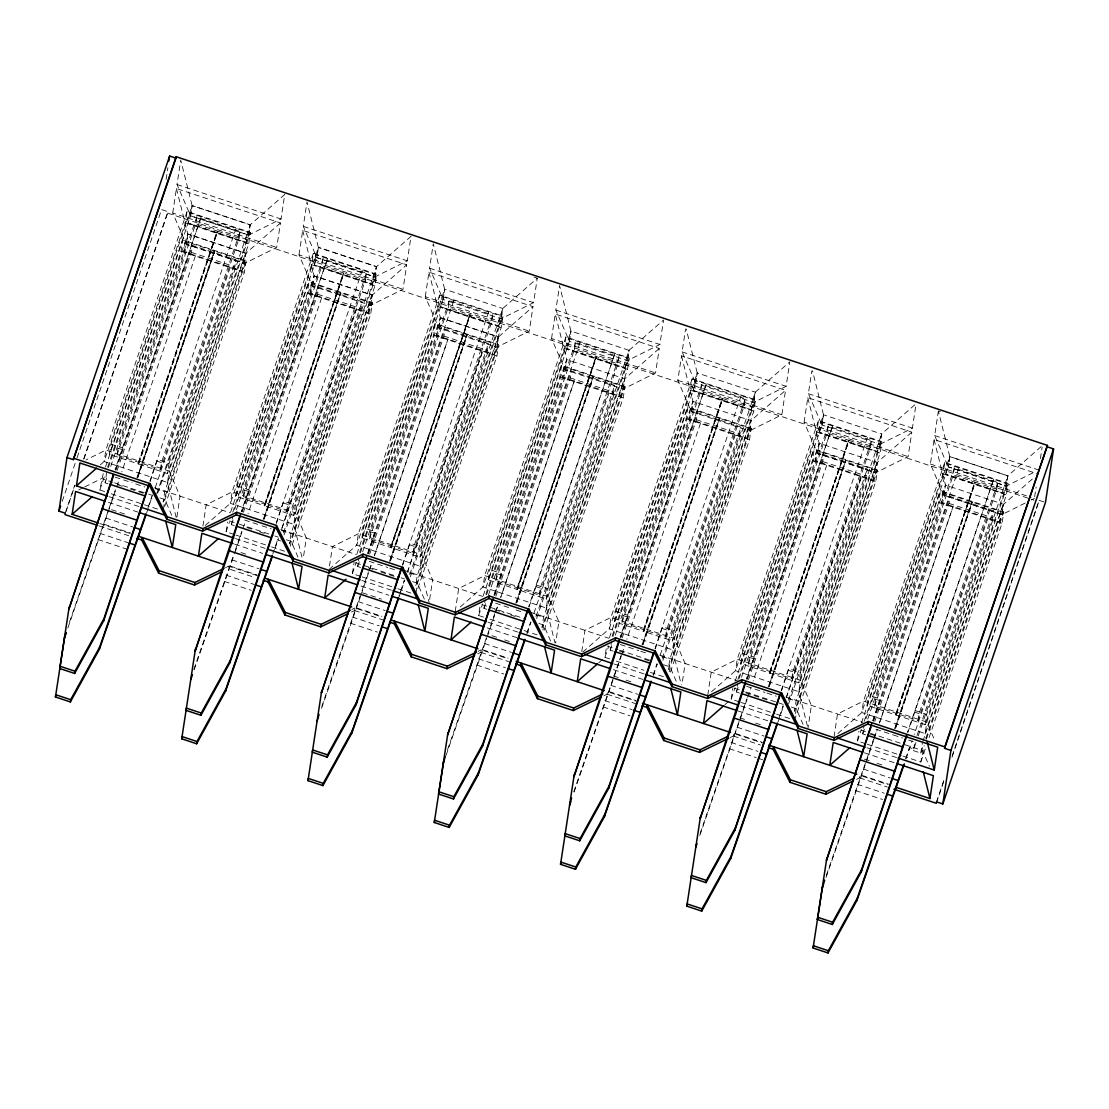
<?xml version="1.0" encoding="UTF-8"?>
<svg xmlns="http://www.w3.org/2000/svg" width="1109" height="1109" viewBox="0 0 1109 1109"><rect width="100%" height="100%" fill="white"/><g stroke="black" fill="none" stroke-linecap="round" stroke-linejoin="round"><path stroke-width="0.75" stroke-dasharray="5 3.75" d="M104.703 491.592L99.824 489.984L103.22 473.654M108.017 483.787L105.105 482.831L106.644 472.586M239.114 238.31L217.641 231.199L138.93 462.411L160.403 469.523L239.114 238.31L240.168 231.351L196.723 216.962L195.669 223.907L217.142 231.032L216.893 232.682L138.181 463.895L109.403 454.357L110.942 444.113L192.12 205.595L180.725 160.029L177.024 184.524L190.568 215.811L248.638 235.08L281.034 218.986L284.736 194.491L250.218 224.808L247.695 232.141M138.181 463.895L138.431 462.245L116.958 455.134L117.998 448.188L196.723 216.962M115.378 470.022L201.381 216.158L115.086 469.634M166.1 179.478L167.861 167.764M83.979 458.904L167.653 213.108L167.875 211.68L161.554 209.587L76.202 460.304M172.727 212.997L176.428 188.502L280.438 222.964L276.737 247.446L244.382 263.526L186.27 244.271L172.727 212.997L276.737 247.446M248.666 235.053L190.568 215.811L192.12 205.595L250.218 224.808L248.638 235.08L167.459 473.598L138.68 464.061L138.93 462.411M107.615 467.097L181.072 251.355L182.791 239.918L246.129 260.892L244.396 272.329L163.716 509.336M100.351 464.837L104.121 461.51L185.355 222.881L187.088 211.445L250.426 232.433L248.693 243.855L167.459 482.498L176.594 519.04L180.046 496.167L169.178 471.062L250.426 232.433M189.653 212.886L188.086 223.159L246.156 242.4L247.723 232.128L189.625 212.914M150.172 481.556L157.381 459.5L169.012 463.354L167.459 473.598M117.124 470.479L191.372 252.381L192.425 245.436L213.898 252.547L137.419 477.217M156.743 493.824L235.87 259.825L214.397 252.713L214.647 251.064L137.599 477.369M160.403 469.523L161.457 462.578L240.168 231.351M195.364 256.054L121.754 471.921M176.428 188.502L187.823 234.027L245.921 253.282L164.714 491.828L163.175 502.072L244.354 263.54L245.921 253.282L280.438 222.964M163.411 509.336L164.894 499.535L246.129 260.892M213.898 252.547L214.148 250.897L135.991 480.488M138.68 464.061L217.641 231.199M230.159 267.588L154.997 488.362M236.092 228.274L149.881 481.167M157.783 493.075L234.817 266.784L235.87 259.825M202.947 526.054L206.149 504.817L232.128 491.911L295.451 512.899L306.32 538.004L303.117 559.241M234.221 534.51L226.097 531.821L227.581 522.02M234.29 525.638L231.379 524.668L232.668 516.129M365.388 280.147L366.441 273.188L322.996 258.799L321.943 265.744L343.416 272.869L343.166 274.519L264.455 505.732L235.676 496.194L237.215 485.95L318.394 247.432L306.999 201.866L303.298 226.361L316.841 257.648L374.911 276.917L407.308 260.823L411.009 236.328L376.492 266.645L295.285 505.191L293.733 515.435L264.954 505.898L265.203 504.248L343.915 273.036L365.388 280.147L286.677 511.36L265.203 504.248M257.233 575.64L228.634 566.172L228.26 568.695L255.264 577.637M264.455 505.732L264.704 504.082L243.231 496.971L244.271 490.026L322.996 258.799M241.651 511.859L327.654 257.995L241.36 511.471M299 254.834L302.702 230.339L406.712 264.801L403.011 289.283L370.656 305.363L312.544 286.108L299 254.834L403.011 289.283M232.779 512.206L307.345 293.192L309.064 281.755L372.402 302.729L370.683 314.166L291.113 547.901M205.22 525.472L230.395 503.347L311.629 264.718L313.362 253.282L376.7 274.27L374.967 285.692L293.733 524.335L302.882 560.877M311.615 283.225L310.063 293.469L368.16 312.683L369.699 302.438L311.615 283.225L310.09 293.441M315.899 254.751L314.36 264.996L372.43 284.237L373.996 273.965L315.899 254.751L314.388 264.982L343.166 274.519M236.397 509.904L312.558 286.15L314.097 275.905L302.702 230.339M276.46 523.393L283.654 501.337L295.285 505.191M243.398 512.316L317.645 294.218L318.699 287.273L340.172 294.384L263.692 519.054M286.677 511.36L287.73 504.415L366.441 273.188M321.638 297.891L248.028 513.758M234.595 509.502L314.097 275.905L372.194 295.119L290.988 533.665L289.449 543.909L370.628 305.377L372.194 295.119L406.712 264.801M290.419 546.28L291.168 541.372L372.402 302.729M340.172 294.384L340.421 292.734L262.265 522.325M264.192 519.206L340.92 292.901L263.873 519.206M264.954 505.898L343.915 273.036M362.366 270.111L276.155 523.004M284.056 534.912L361.104 308.621L362.144 301.662L340.671 294.55M368.133 312.696L369.671 302.452M373.969 273.978L372.43 284.237L343.665 274.672M360.494 576.347L352.371 573.658L354.104 562.221M360.564 567.475L357.652 566.505L358.942 557.966M361.95 538.031L363.489 527.787L444.667 289.269L433.272 243.703L429.571 268.198L443.115 299.485L361.95 538.031L390.728 547.569L469.44 316.356L469.689 314.706L448.216 307.581L449.27 300.636L492.715 315.039L491.661 321.984L412.95 553.197L391.477 546.085L470.188 314.873L491.661 321.984M351.456 612.016L354.533 610.532L354.908 608.009L381.912 616.964M390.728 547.569L390.978 545.919L369.505 538.808L370.545 531.863L449.27 300.636M367.925 553.696L375.119 531.641L363.489 527.787M425.274 296.671L428.975 272.176L532.985 306.638L529.284 331.12L496.929 347.2L438.817 327.945L425.274 296.671L529.284 331.12M534.025 277.084L537.283 278.165L502.765 308.482L501.185 318.754L420.006 557.273L391.227 547.735L391.477 546.085M359.607 552.407L433.619 335.029L435.338 323.592L498.676 344.566L496.957 356.003L417.386 589.738M429.64 599.442L432.593 579.841L421.725 554.736L358.401 533.748L332.423 546.654L328.971 569.527L356.668 545.184L437.903 306.555L439.635 295.119L502.973 316.107L501.24 327.529L420.006 566.172L429.155 602.714M442.186 296.588L500.27 315.802L498.703 326.074L440.633 306.833L442.2 296.56M362.671 551.741L438.831 327.987L440.37 317.742L428.975 272.176M443.129 299.513L444.667 289.269L443.115 299.485L501.185 318.754L533.581 302.66L537.283 278.165M404.078 581.892L404.328 580.243L398.99 595.935M402.733 565.23L409.928 543.174L421.559 547.028L420.006 557.273M369.671 554.153L443.919 336.055L444.972 329.11L466.445 336.221L389.966 560.891M412.95 553.197L414.004 546.252L492.715 315.039M453.844 300.428L367.633 553.308M440.37 317.701L498.468 336.956L417.261 575.502L415.723 585.746L496.901 347.214L498.468 336.956L532.985 306.638M415.958 593.01L417.441 583.209L498.676 344.566M466.445 336.221L466.695 334.571L388.538 564.162M390.465 561.043L467.194 334.738L390.146 561.043M391.227 547.735L470.188 314.873M488.639 311.948L402.428 564.841M410.33 576.749L487.378 350.458L488.417 343.499L466.944 336.387M455.244 611.364L458.696 588.491L484.675 575.585L547.998 596.573L558.867 621.678L555.664 642.915M483.524 617.117L478.644 615.495L480.377 604.058M486.837 609.312L483.926 608.342L485.215 599.803M488.223 579.868L489.762 569.624L570.941 331.106L559.546 285.54L555.845 310.035L569.388 341.322L488.223 579.868L517.002 589.406L595.713 358.193L595.963 356.543L574.49 349.418L575.543 342.473L618.988 356.876L617.935 363.821L539.224 595.034L517.751 587.922L596.462 356.71L617.935 363.821M477.729 653.853L480.807 652.369L481.181 649.846L508.185 658.801M517.002 589.406L517.251 587.756L495.778 580.645L496.818 573.7L575.543 342.473M494.739 593.967L501.393 573.478L489.762 569.624M551.547 338.508L555.249 314.013L659.259 348.476L655.558 372.957L623.203 389.037L565.091 369.782L551.547 338.508L655.558 372.957M569.388 341.322L570.941 331.064L569.402 341.35L627.472 360.591L659.855 344.497L663.556 320.002L629.039 350.319L627.472 360.591L546.28 599.11L517.501 589.572L517.751 587.922M485.881 594.244L559.893 376.866L561.611 365.429L624.949 386.417L623.23 397.84L543.66 631.576M460.277 606.928L482.942 587.021L564.19 348.392L565.909 336.956L629.247 357.944L627.514 369.366L546.28 608.009L555.013 642.887M566.907 348.67L568.473 338.411L626.543 357.639L624.977 367.911L566.907 348.67L595.713 358.193M488.39 595.228L565.105 369.824L566.644 359.579L555.249 314.013M530.352 623.729L530.601 622.08L526.872 633.073M529.007 607.067L614.996 353.189L528.702 606.678M495.945 595.99L570.192 377.892L571.246 370.947L592.719 378.058L516.239 602.728M539.224 595.034L540.277 588.089L618.988 356.876M580.118 342.265L493.907 595.145M486.588 594.812L566.644 359.579L624.741 378.793L543.535 617.339L541.996 627.583L623.175 389.051L624.741 378.793L659.259 348.476M546.28 599.11L547.832 588.865L629.039 350.319L570.941 331.106M542.966 629.954L543.715 625.046L624.949 386.417M592.719 378.058L592.968 376.408L514.812 605.999M516.739 602.88L593.467 376.575L516.434 602.88M517.501 589.572L596.462 356.71M608.98 393.099L533.706 613.887M536.604 618.586L613.651 392.295L614.691 385.336L593.218 378.224M581.768 651.565L584.97 630.328L610.948 617.422L674.286 638.41L685.14 663.515L681.938 684.752M609.798 658.954L604.918 657.332L606.651 645.895L618.018 649.666M613.111 651.149L610.2 650.179L611.489 641.64M744.208 405.658L722.735 398.547L644.024 629.76L665.497 636.871L744.208 405.658L745.262 398.713L701.817 384.31L700.763 391.255L722.236 398.381L721.987 400.03L643.275 631.243L614.497 621.705L616.036 611.461L697.214 372.943L686.221 328.999M604.003 695.69L607.08 694.206L607.455 691.683L636.053 701.165M643.275 631.243L643.525 629.593L622.052 622.482L623.092 615.537L701.817 384.31M620.472 637.37L706.475 383.506L620.181 636.996M681.522 355.85L692.931 401.416L751.015 420.63L749.448 430.888L691.364 411.619L677.821 380.345L681.522 355.85L785.532 390.313L781.831 414.794L749.476 430.874L668.27 669.42L669.808 659.176L750.987 420.644L785.532 390.313M614.497 621.705L695.676 383.187L682.118 351.872L685.57 329.013M695.662 383.159L697.214 372.915L695.676 383.187L753.746 402.428L786.129 386.334L789.83 361.839L755.312 392.156L753.746 402.428L672.553 640.947L643.774 631.409L644.024 629.76M612.154 636.081L686.166 418.703L687.885 407.266L751.223 428.254L749.504 439.677L669.379 675.048M582.779 652.092L609.215 628.858L690.463 390.229L692.182 378.793L755.52 399.781L753.787 411.203L672.553 649.846L681.286 684.724M690.463 408.708L688.883 418.98L746.981 438.194L748.52 427.949L690.436 408.736M612.861 636.649L692.931 401.416L691.378 411.661L614.663 637.065M656.639 665.566L656.875 663.917L653.146 674.91M655.28 648.904L662.475 626.848L674.106 630.702L672.553 640.947M622.218 637.827L696.466 419.729L697.519 412.784L718.992 419.895L642.513 644.565M665.497 636.871L666.551 629.926L745.262 398.713M700.458 423.402L626.862 639.269M669.24 671.791L669.988 666.883L751.223 428.254M718.992 419.895L719.242 418.245L641.085 647.836M643.012 644.717L719.741 418.412L642.707 644.717M643.774 631.409L722.735 398.547M735.253 434.936L659.98 655.724M741.186 395.622L654.975 648.515M662.877 660.423L739.925 434.132L740.964 427.173L719.491 420.061M707.792 695.038L711.243 672.165L737.222 659.259L800.559 680.247L811.428 705.352L807.976 728.225M739.315 701.858L731.191 699.169L732.924 687.732M739.384 692.986L736.473 692.016L737.762 683.477M870.482 447.495L849.009 440.384L770.298 671.597L791.771 678.708L870.482 447.495L871.535 440.55L828.09 426.147L827.037 433.092L848.51 440.218L848.26 441.867L769.549 673.08L740.77 663.542L742.309 653.298L823.488 414.78L812.495 370.836M730.276 737.527L733.354 736.043L733.728 733.52L762.327 743.002M769.549 673.08L769.798 671.43L748.325 664.319L749.379 657.374L828.09 426.147M746.745 679.207L832.748 425.343L746.454 678.833M804.108 422.182L807.796 397.687L911.806 432.15L908.119 456.631L875.75 472.711L817.638 453.47L804.108 422.182L908.119 456.631M740.77 663.542L821.949 425.024L808.392 393.709L811.843 370.85M914.828 404.799L881.586 433.993L880.019 444.265L798.84 682.784L770.048 673.246L770.298 671.597M737.873 679.554L812.44 460.54L814.158 449.103L877.496 470.091L875.777 481.514L794.529 720.157M711.576 691.711L735.489 670.695L816.737 432.066L818.456 420.63L881.794 441.618L880.061 453.04L798.827 691.683L807.56 726.561M819.454 432.344L821.02 422.085L879.09 441.313L877.524 451.585L819.454 432.344L848.26 441.867M807.796 397.687L819.191 443.212L817.652 453.498L741.491 677.252M821.949 425.024L823.488 414.78L881.586 433.993L880.019 444.265L821.935 424.997L823.488 414.78M782.912 707.403L783.148 705.754L779.419 716.747M781.554 690.741L788.749 668.685L800.379 672.539L798.84 682.784M748.492 679.665L822.739 461.566L823.793 454.621L845.266 461.732L768.787 686.402M791.771 678.708L792.824 671.763L871.535 440.55M826.732 465.239L753.136 681.106M739.135 678.486L819.204 443.253L877.288 462.467L796.082 701.013L794.543 711.257L875.722 472.725L877.288 462.467L911.806 432.15M795.513 713.628L796.262 708.72L877.496 470.091M845.266 461.732L845.515 460.083L767.359 689.673M769.286 686.568L846.015 460.249L768.981 686.554M770.048 673.246L849.009 440.384M867.46 437.459L781.249 690.352M788.596 703.91L866.198 475.969L867.238 469.01L845.765 461.898M834.065 736.875L837.517 714.002L863.495 701.096L926.833 722.084L934.984 740.923M873.227 480.058L874.793 469.786L816.709 450.573L815.157 460.817L873.254 480.031M865.588 743.695L857.479 741.006L858.948 731.205M865.658 734.823L862.747 733.853L864.036 725.314M996.769 489.332L975.282 482.221L896.571 713.434L918.044 720.545L996.769 489.332L997.809 482.387L954.364 467.984L953.31 474.929L974.783 482.055L974.534 483.704L895.822 714.917L867.044 705.379L868.583 695.135L949.761 456.617L938.366 411.051L941.61 412.132M856.55 779.364L859.627 777.88L860.002 775.357L887.657 784.52M880.047 444.238L912.402 428.171L916.103 403.676M895.822 714.917L896.072 713.267L874.599 706.156L875.653 699.211L954.364 467.984M873.019 721.044L880.227 698.989L868.583 695.135M1025.132 503.07L1001.995 514.576L943.911 495.307L930.382 464.019L934.069 439.524L1038.079 473.987M867.044 705.379L948.223 466.861L934.665 435.546L938.366 411.051M1041.101 446.636L1007.859 475.83L1006.293 486.102L925.114 724.621L896.322 715.083L896.571 713.434M864.147 721.391L938.713 502.377L940.432 490.94L1003.77 511.928L1002.051 523.351L928.593 739.107M837.849 733.548L861.762 712.533L943.01 473.903L944.729 462.467L1008.067 483.455L1006.348 494.877L925.1 733.52L926.348 738.497M945.727 474.181L947.308 463.922L1005.364 483.15L1003.797 493.422L945.727 474.181L974.534 483.704M934.069 439.524L945.464 485.049L943.925 495.335L867.765 719.089M915.992 742.462L913.761 749.019L909.435 747.591L909.186 749.24L920.817 753.094L923.048 746.537M907.827 732.578L993.83 478.7L907.536 732.19M874.765 721.515L949.013 503.403L950.066 496.458L971.539 503.569L895.06 728.239M913.761 749.019L914.8 742.073L908.659 740.036M918.044 720.545L919.098 713.6L997.809 482.387M958.938 467.776L872.728 720.67M920.817 753.094L922.355 742.85M925.114 724.621L926.653 714.376L1007.859 475.83L949.761 456.589L948.209 466.834L1006.293 486.102L1035.598 471.533M902.948 756.075L920.803 761.994L924.199 745.65M971.539 503.569L971.789 501.92L893.632 731.51M895.559 728.405L972.288 502.086L895.254 728.391M896.322 715.083L975.282 482.221M987.8 518.61L914.204 734.477M918.224 735.905L992.472 517.806L993.512 510.847L972.038 503.736M925.835 738.331L1001.995 514.576L1003.562 504.304L1034.24 477.355M1034.628 496.846L1036.111 487.045M1040.408 458.572L1042.127 447.149M1043.902 501.92L1039.161 500.353L950.815 760.677M312.544 286.108L314.097 275.905L372.194 295.119L370.656 305.363M438.817 327.945L440.37 317.742L498.468 336.956L496.929 347.2M565.091 369.782L566.644 359.579M691.364 411.619L692.931 401.416M819.204 443.253L817.638 453.47L875.75 472.711L877.288 462.467M865.963 718.687L945.464 485.049L943.911 495.307L1002.023 514.548M248.638 235.08L250.218 224.808L192.12 205.595L190.582 215.839L109.403 454.357M501.185 318.754L502.765 308.482L444.667 289.269M627.486 360.564L629.039 350.319M623.203 389.037L624.741 378.793M749.448 430.888L751.015 420.63M753.76 402.401L755.312 392.156L697.214 372.943M1001.995 514.576L1003.562 504.304L945.478 485.09M62.256 501.268L75.648 461.94M65.223 513.19L74.705 485.326M83.632 459.112L167.875 211.68M66.124 511.332L75.052 485.118M187.088 211.445L105.854 450.074L104.121 461.51L167.459 482.498L169.178 471.062L105.854 450.074L85.989 459.944M105.452 467.111L182.791 239.918M99.824 489.984L105.397 473.64M108.322 467.665L187.823 234.068L245.921 253.282L244.354 263.54L186.27 244.271L187.823 234.068L186.27 244.271L110.692 466.432M105.105 482.831L107.892 474.638M116.958 455.134L195.669 223.907M115.946 470.091L192.425 245.436M69.285 622.606L108.432 510.154M67.857 628.013L115.752 489.915M108.973 508.587L115.378 489.748M116.736 486.685L119.647 478.478M138.431 462.245L217.142 231.032M137.918 477.369L214.397 252.713M148.038 507.562L151.781 496.569L151.531 498.218L154.442 499.175M146.651 512.899L152.654 494.933M169.012 463.354L247.723 232.128M313.362 253.282L232.128 491.911L230.395 503.347L293.733 524.335L295.451 512.899L376.7 274.27M235.676 496.194L316.855 257.676L318.394 247.432L316.841 257.648L374.939 276.89L376.492 266.645L318.394 247.39L376.492 266.645L374.911 276.917L293.733 515.435M230.603 512.219L309.064 281.755M226.097 531.821L229.438 522.02M231.379 524.668L233.611 518.111M243.231 496.971L321.943 265.744M242.219 511.928L318.699 287.273M193.895 669.323L234.706 551.991M194.144 669.85L234.221 554.652M235.247 550.424L241.651 531.585M234.789 553.017L242.58 530.13M243.01 528.522L245.921 520.315M264.704 504.082L343.416 272.869M272.717 554.098L278.054 538.406L277.805 540.055L280.716 541.012M275.157 548.193L278.498 538.378M283.433 532.888L362.144 301.662M439.635 295.119L358.401 533.748L356.668 545.184L420.006 566.172L421.725 554.736L502.973 316.107M356.876 554.056L435.338 323.592M352.371 573.658L356.266 562.221M360.314 552.975L440.37 317.742M357.652 566.505L359.884 559.948M369.505 538.808L448.216 307.581M368.493 553.765L444.972 329.11M321.832 706.281L368.465 571.856M321.527 708.415L360.494 596.49M369.283 570.359L372.069 562.166M374.315 555.595L447.994 339.146L374.412 555.609M361.063 594.854L372.194 562.152M390.978 545.919L469.689 314.706M407.433 572.05L482.803 350.666L407.544 572.036M399.198 596.573L400.862 591.665M401.43 590.03L404.771 580.215M409.706 574.725L488.417 343.499M421.559 547.028L502.765 308.482M565.909 336.956L484.675 575.585L482.942 587.021L546.28 608.009L547.998 596.573L629.247 357.944M483.164 595.893L561.611 365.429M478.644 615.495L482.54 604.058M483.926 608.342L485.603 603.421M495.778 580.645L574.49 349.418M494.766 595.602L571.246 370.947M447.551 749.753L494.739 613.693M446.123 755.174L486.782 638.327M495.557 612.196L498.343 604.003M487.336 636.691L498.468 603.989M517.251 587.756L595.963 356.543M527.135 633.502L531.045 622.052M535.98 616.562L614.691 385.336M692.182 378.793L610.948 617.422L609.215 628.858L672.553 649.846L674.286 638.41L755.52 399.781M609.437 637.73L687.885 407.266M604.918 657.332L608.813 645.895M610.2 650.179L611.877 645.258M622.052 622.482L700.763 391.255M621.04 637.439L697.519 412.784M573.824 791.59L613.527 677.502M574.074 792.089L621.4 655.641M614.067 675.936L621.012 655.53M621.83 654.033L624.741 645.826M643.525 629.593L722.236 398.381M653.423 675.339L657.318 663.889M662.253 658.399L740.964 427.173M674.106 630.702L755.312 392.156M818.456 420.63L737.222 659.259L735.489 670.695L798.827 691.683L800.559 680.247L881.794 441.618M735.142 681.203L814.158 449.103M731.191 699.169L735.087 687.732M736.473 692.016L738.705 685.459M748.325 664.319L827.037 433.092M747.314 679.276L823.793 454.621M700.098 833.427L739.8 719.339M699.793 835.562L747.119 699.114M740.341 717.773L746.745 698.933M747.674 697.478L751.015 687.663M769.798 671.43L848.51 440.218M786.253 697.561L861.624 476.177L786.364 697.547M778.019 722.084L783.592 705.726M788.527 700.236L867.238 469.01M800.379 672.539L881.586 433.993M944.729 462.467L863.495 701.096L861.762 712.533L925.1 733.52L926.833 722.084L1008.067 483.455M861.416 723.04L940.432 490.94M857.479 741.006L861.374 729.57M862.747 733.853L864.424 728.932M874.599 706.156L953.31 474.929M873.587 721.113L950.066 496.458M826.371 875.264L866.074 761.176M826.066 877.399L865.602 763.838M866.614 759.61L873.559 739.204M874.377 737.707L877.177 729.514M879.409 722.943L953.088 506.494L879.52 722.957M866.157 762.202L873.393 740.951M873.947 739.315L877.288 729.5M896.072 713.267L974.783 482.055M905.693 758.584L909.435 747.591M905.97 759.013L912.083 741.02M917.032 735.517L993.512 510.847M922.924 741.214L1003.562 504.304M926.431 739.121L1003.77 511.928M920.803 761.994L925.821 747.286M936.523 801.862L943.773 780.556M952.146 755.978L1039.161 500.353M936.301 803.29L944.119 780.348M598.624 662.863L602.409 659.55M724.898 704.7L728.682 701.387M78.628 489.928L83.217 487.655M84.741 486.893L101.557 478.547L112.924 482.318M1031.301 500.007L1034.392 498.468M225.571 567.656L228.634 566.172M351.844 609.493L354.908 608.009M478.118 651.33L481.181 649.846M177.024 184.524L281.034 218.986M303.298 226.361L407.308 260.823M429.571 268.198L533.581 302.66M555.845 310.035L659.855 344.497M682.118 351.872L786.129 386.334M808.392 393.709L912.402 428.171M934.665 435.546L1038.676 470.008M677.821 380.345L781.831 414.794M930.382 464.019L1031.134 497.4M167.653 213.108L1034.018 500.145M188.114 223.145L216.893 232.682M217.392 232.835L246.184 242.372M440.661 306.819L469.44 316.356M469.939 316.509L498.731 326.046M596.212 358.346L625.005 367.883M693.208 390.493L721.987 400.03M722.486 400.183L751.278 409.72M848.759 442.02L877.552 451.557M975.033 483.857L1003.825 493.394M185.355 222.881L248.693 243.855M311.629 264.718L374.967 285.692M437.903 306.555L501.24 327.529M564.19 348.392L627.514 369.366M690.463 390.229L753.787 411.203M816.737 432.066L880.061 453.04M943.01 473.903L1006.348 494.877M191.372 252.381L234.817 266.784M317.645 294.218L361.104 308.621M443.919 336.055L487.378 350.458M570.192 377.892L613.651 392.295M696.466 419.729L739.925 434.132M822.739 461.566L866.198 475.969M949.013 503.403L992.472 517.806M181.072 251.355L244.396 272.329M307.345 293.192L370.683 314.166M433.619 335.029L496.957 356.003M559.893 376.866L623.23 397.84M686.166 418.703L749.504 439.677M812.44 460.54L875.777 481.514M938.713 502.377L1002.051 523.351M110.942 444.113L122.572 447.967M237.215 485.95L248.846 489.804M536.202 585.011L547.832 588.865M616.036 611.461L627.666 615.315M742.309 653.298L753.94 657.152M915.022 710.522L926.653 714.376M117.998 448.188L122.323 449.616M157.131 461.15L161.457 462.578M244.271 490.026L248.596 491.453M283.405 502.987L287.73 504.415M370.545 531.863L374.87 533.29M409.678 544.824L414.004 546.252M496.818 573.7L501.143 575.127M535.952 586.661L540.277 588.089M623.092 615.537L627.431 616.964M662.225 628.498L666.551 629.926M749.379 657.374L753.704 658.801M788.499 670.335L792.824 671.763M875.653 699.211L879.978 700.638M914.773 712.172L919.098 713.6M154.595 487.738L230.02 512.732M280.868 529.575L356.294 554.569M403.953 570.359L482.567 596.406M530.227 612.196L608.841 638.243M659.689 655.086L739.883 681.661M785.962 696.923L862.982 722.444M155.121 488.639L164.714 491.828M281.395 530.476L290.988 533.665M409.263 572.854L417.261 575.502M535.536 614.691L543.535 617.339M661.81 656.528L669.808 659.176M788.083 698.365L796.082 701.013M115.239 477.161L132.11 482.748M135.686 483.94L144.891 486.99M244.59 520.01L259.922 525.098M261.96 525.777L271.164 528.827M369.325 561.348L387.734 567.448M389.758 568.113L395.899 570.151M495.598 603.185L509.405 607.76M516.032 609.95L522.173 611.988M620.333 644.509L638.742 650.609M640.78 651.288L646.907 653.312M746.607 686.346L765.016 692.446M767.054 693.125L776.258 696.175M875.958 729.209L892.828 734.796M893.327 734.962L902.532 738.012M114.546 482.859L147.026 493.616M148.648 494.157L151.891 495.224M160.015 497.927L164.894 499.535L171.687 515.228M229.452 520.925L237.576 523.614M239.197 524.155L273.299 535.453M274.921 535.994L278.165 537.075M286.288 539.764L291.168 541.372L297.961 557.065M355.726 562.762L399.573 577.29M401.195 577.831L404.438 578.912M412.562 581.601L417.441 583.209L424.913 600.468M481.999 604.599L525.846 619.127M538.835 623.438L543.715 625.046L551.187 642.305M619.64 650.207L652.12 660.964M663.487 664.735L669.988 666.883L677.46 684.142M734.546 688.273L744.291 691.503M745.913 692.044L776.771 702.26M778.393 702.801L783.273 704.423M791.382 707.112L796.262 708.72L803.055 724.413M860.82 730.11L868.943 732.799M870.565 733.34L903.045 744.097M904.667 744.638L922.536 750.557L929.328 766.25M117.429 484.675L123.764 486.782M130.086 488.875L145.903 494.115M246.863 527.565L253.199 529.658M259.52 531.765L265.855 533.859M368.396 567.836L374.731 569.929M381.052 572.022L398.45 577.789M494.669 609.673L504.165 612.82M510.487 614.913L516.822 617.006M619.363 650.983L625.684 653.076M644.676 659.37L649.417 660.936M745.636 692.82L767.788 700.153M870.329 734.13L876.651 736.224M111.191 493.755L159.918 509.89M235.843 535.051L269.944 546.349M271.58 546.889L289.435 552.809M362.116 576.888L396.218 588.186M397.854 588.727L412.465 593.565M490.012 619.266L522.491 630.023M524.127 630.564L537.116 634.861M616.299 661.103L643.899 670.252M650.401 672.401L663.39 676.698M740.937 702.399L775.052 713.697M776.674 714.238L789.663 718.535M867.21 744.236L901.326 755.534M109.264 496.735L138.833 506.522M235.538 538.572L265.106 548.359M361.811 580.409L391.38 590.196M488.085 622.246L517.653 632.033M614.358 664.083L643.927 673.87M740.646 705.92L770.201 715.707M866.919 747.757L896.474 757.544M108.419 502.335L137.987 512.122M234.692 544.172L262.611 553.419M360.966 586.009L388.885 595.256M487.239 627.846L516.808 637.647M613.513 669.684L643.081 679.484M738.15 710.98L769.355 721.321M864.424 752.817L895.628 763.158M111.552 509.669L125.788 514.396M240.986 552.559L247.321 554.652M362.518 592.83L381.496 599.11M491.952 635.707L498.288 637.814M504.609 639.907L510.944 642M613.485 675.977L619.82 678.07M626.141 680.164L632.463 682.271M739.758 717.814L744.499 719.381M755.576 723.054L761.911 725.147M864.452 759.124L870.787 761.218M877.108 763.325L883.429 765.418M105.757 518L132.65 526.914M232.031 559.851L258.924 568.751M358.304 601.688L385.197 610.588M484.578 643.525L511.471 652.425M610.851 685.362L637.744 694.262M737.125 727.199L764.018 736.099M863.398 769.036L890.291 777.936M104.052 524.266L130.945 533.179M230.325 566.103L257.219 575.017M356.599 607.94L381.912 616.327M482.872 649.777L508.185 658.164M609.146 691.614L636.039 700.528M735.419 733.451L762.313 742.365M861.693 775.288L888.586 784.202M99.782 523.476L130.682 533.72M99.269 525.957L128.644 535.689M354.533 610.532L383.118 620M480.807 652.369L509.391 661.837M607.08 694.206L635.665 703.674M733.354 736.043L760.358 744.998M859.627 777.88L887.366 787.071M99.685 533.29L128.159 542.717M225.959 575.127L254.432 584.554M352.232 616.964L379.126 625.864M478.506 658.801L505.399 667.701M604.779 700.638L631.673 709.538M731.053 742.476L757.946 751.375M857.326 784.313L884.22 793.212M97.98 539.542L126.454 548.983M224.254 581.379L251.147 590.293M350.527 623.216L377.42 632.13M476.801 665.053L503.694 673.967M603.074 706.89L629.967 715.804M729.348 748.727L756.241 757.641M757.821 758.168L762.576 759.734M855.621 790.565L882.514 799.478M185.355 241.36L183.789 251.632L241.887 270.846L243.425 260.601L185.342 241.388M356.53 308.829L281.27 530.199L356.53 308.829M437.916 325.034L436.336 335.306L494.434 354.52L495.973 344.275L437.889 325.062M564.19 366.871L562.61 377.143L620.707 396.357L622.246 386.112L564.162 366.899M574.268 380.983L500.7 597.446L574.268 380.983M694.747 380.248L693.18 390.507L751.25 409.748L752.817 399.476L694.733 380.262M943.01 492.382L941.43 502.654L999.528 521.868L1001.067 511.623L942.983 492.41M949.761 456.617L948.223 466.861L1006.32 486.075L1007.859 475.83L949.761 456.617"/><path stroke-width="1.5" d="M97.647 525.416L65.015 514.618L65.223 513.19L58.916 511.097L66.984 457.56L169.635 156.05L175.943 158.143L73.305 459.653L66.984 457.56M73.305 459.653L176.165 156.716L1047.45 445.402L944.591 748.325L950.912 750.419L942.83 803.956L936.523 801.862L936.301 803.29L893.882 789.234M98.16 522.949L72.127 514.326L75.578 491.453L105.133 501.24M107.628 496.18L76.424 485.853L79.876 462.98L149.812 486.158L166.752 519.275L202.614 531.156L236.383 514.839L276.086 527.995L293.026 561.112L328.888 572.993L362.657 556.676L402.359 569.832L419.299 602.949L455.161 614.83L488.93 598.513L528.633 611.669L545.573 644.786L581.435 656.667L615.204 640.35L654.906 653.506L671.846 686.623L707.708 698.504L741.477 682.187L781.18 695.343L798.12 728.461L833.982 740.341L867.751 724.025L937.701 747.189L934.249 770.062L898.11 758.085M146.097 514.534L99.311 649.375L70.366 701.928L55.45 696.979L55.783 694.747L70.699 699.682L99.658 647.129L145.903 513.841M149.105 484.688L103.608 620.901L74.663 673.454L59.747 668.505L60.08 666.273L74.996 671.208L103.955 618.67L148.772 484.439M65.958 632.352L64.516 637.841L66.193 632.934M113.409 474.541L68.813 609.382L113.77 474.735M70.366 701.928L70.699 699.682M74.663 673.454L74.996 671.208M168.873 161.068L169.635 156.05M99.311 649.375L99.658 647.129M103.608 620.901L103.955 618.67M175.943 158.143L176.165 156.716M158.629 573.131L141.689 540.014L142.077 537.491L159.017 570.622L158.629 573.131L194.491 585.011L222.119 571.662M149.812 486.158L150.2 483.635L73.513 458.225M166.752 519.275L167.14 516.752L150.2 483.635M194.491 585.011L194.865 582.502L224.032 568.404M202.614 531.156L202.989 528.633L236.758 512.316L276.474 525.472L293.414 558.589L293.026 561.112M272.37 556.371L225.584 691.212L196.64 743.765L181.724 738.816L182.056 736.584L196.972 741.519L225.931 688.966L272.176 555.678M191.136 677.447L190.79 679.678L192.467 674.771M240.251 514.742L195.087 651.219L229.923 548.886M196.64 743.765L196.972 741.519M201.27 713.045L186.354 708.11L186.021 710.342L200.937 715.291L201.27 713.045L230.228 660.507L274.491 527.912M236.383 514.839L236.758 512.316M225.584 691.212L225.931 688.966M200.937 715.291L229.882 662.738L230.228 660.507M284.902 614.968L267.962 581.851L268.35 579.328L285.29 612.459L284.902 614.968L320.764 626.848L348.392 613.499M276.086 527.995L276.474 525.472M320.764 626.848L321.139 624.339L350.305 610.241M328.888 572.993L329.262 570.47L363.031 554.153L402.747 567.309L419.687 600.426L419.299 602.949M398.644 598.208L351.872 733.049L322.913 785.602L307.997 780.653L308.33 778.421L323.246 783.356L352.205 730.817L398.45 597.515M317.063 721.515L319.059 714.404M366.524 556.579L321.36 693.056L366.33 558.409M322.913 785.602L323.246 783.356M327.543 754.882L312.627 749.947L312.294 752.179L327.21 757.128L327.543 754.882L356.502 702.344L401.319 568.113M362.657 556.676L363.031 554.153M351.872 733.049L352.205 730.817M327.21 757.128L356.155 704.575L356.502 702.344M411.176 656.819L394.236 623.688L394.624 621.165L411.564 654.296L411.176 656.819L447.038 668.685L474.666 655.336M402.359 569.832L402.747 567.309M447.038 668.685L447.412 666.176L476.579 652.078M455.161 614.83L455.536 612.307L489.305 595.99L529.021 609.146L545.961 642.263L545.573 644.786M524.917 640.045L478.145 774.886L449.187 827.439L434.271 822.49L434.617 820.258L449.519 825.193L478.478 772.654L524.723 639.352M527.939 610.2L482.429 746.412L453.484 798.965L438.568 794.03L438.901 791.784L453.817 796.719L482.775 744.181L527.593 609.95M443.337 763.366L445.333 756.241M492.244 600.052L447.634 734.893L489.429 609.728M449.187 827.439L449.519 825.193M453.484 798.965L453.817 796.719M488.93 598.513L489.305 595.99M478.145 774.886L478.478 772.654M482.429 746.412L482.775 744.181M537.449 698.656L520.509 665.525L520.897 663.002L537.837 696.133L537.449 698.656L573.311 710.536L600.939 697.173M528.633 611.669L529.021 609.146M573.311 710.536L573.686 708.013L602.852 693.915M581.435 656.667L581.809 654.144L615.578 637.827L655.294 650.983L672.234 684.101L671.846 686.623M651.191 681.883L604.419 816.723L575.46 869.276L560.544 864.327L560.891 862.095L575.793 867.03L604.752 814.491L650.997 681.189M619.072 640.253L573.908 776.73L608.189 676.033M575.46 869.276L575.793 867.03M580.09 838.556L565.174 833.621L564.841 835.867L579.757 840.802L580.09 838.556L609.049 786.018L653.312 653.423M615.204 640.35L615.578 637.827M604.419 816.723L604.752 814.491M579.757 840.802L608.702 788.249L609.049 786.018M663.723 740.493L646.783 707.362L647.171 704.839L664.111 737.97L663.723 740.493L699.585 752.373L728.752 738.275M654.906 653.506L655.294 650.983M699.585 752.373L699.959 749.85L727.587 736.487M707.708 698.504L708.083 695.981L741.852 679.665L781.568 692.82L798.508 725.938L798.12 728.461M777.464 723.72L730.692 858.56L701.734 911.113L686.818 906.164L687.164 903.932L702.066 908.867L731.025 856.328L777.27 723.026M696.23 844.795L695.884 847.04L697.006 843.755M745.345 682.09L700.181 818.567L734.463 717.87M701.734 911.113L702.066 908.867M706.364 880.394L691.448 875.458L691.115 877.704L706.031 882.639L706.364 880.394L735.322 827.855L780.14 693.624M741.477 682.187L741.852 679.665M730.692 858.56L731.025 856.328M706.031 882.639L734.976 830.086L735.322 827.855M789.996 782.33L773.056 749.199L773.444 746.676L790.384 779.807L789.996 782.33L825.858 794.21L853.486 780.847M781.18 695.343L781.568 692.82M825.858 794.21L826.233 791.687L853.861 778.324M833.982 740.341L834.356 737.818L868.125 721.502L944.813 746.898L944.591 748.325M904.292 763.921L856.966 900.397L828.007 952.95L813.091 948.001L813.438 945.769L828.34 950.704L857.299 898.165L903.544 764.863M906.76 735.724L861.249 871.924L832.304 924.476L817.388 919.541L817.721 917.295L832.637 922.231L861.596 869.692L906.413 735.461M822.157 888.877L824.708 880.13M871.619 723.927L826.455 860.404L868.749 733.604M828.007 952.95L828.34 950.704M832.304 924.476L832.637 922.231M867.751 724.025L868.125 721.502M856.966 900.397L857.299 898.165M861.249 871.924L861.596 869.692M895.795 787.224L929.952 798.535L933.404 775.662L897.264 763.699M1047.243 446.816L1053.55 448.909L1045.468 502.446L942.83 803.956M59.747 668.505L69.146 607.136M55.45 696.979L64.849 635.609M181.724 738.816L195.42 648.973M307.997 780.653L321.693 690.81M438.568 794.03L447.967 732.647M434.271 822.49L443.683 761.121M560.544 864.327L574.24 774.484M686.818 906.164L700.514 816.321M817.388 919.541L826.801 858.158M813.091 948.001L822.504 886.632M230.422 547.264L236.882 526.054M608.744 674.411L619.404 640.517M735.017 716.248L745.678 682.354M58.916 511.097L60.593 506.175M237.381 524.418L240.057 516.572M274.852 528.106L229.882 662.738M401.652 568.362L356.155 704.575M489.928 608.092L493.131 598.68M571.606 798.078L569.61 805.203L570.733 801.918M654.213 652.05L608.702 788.249M779.946 695.454L734.976 830.086M869.276 732.037L870.884 727.324M944.813 746.898L1047.45 445.402M950.912 750.419L1053.55 448.909M76.424 485.853L96.566 468.15M72.127 514.326L92.269 496.624M218.542 538.461L198.4 556.163L201.852 533.29L233.056 543.632M346.077 579.189L324.674 598.001L328.125 575.127L357.68 584.914M471.089 622.135L450.947 639.838L454.399 616.964L483.968 626.751M597.377 663.972L577.221 681.675L580.672 658.801L610.241 668.602M723.65 705.809L703.494 723.512L706.946 700.638L736.515 710.439M849.924 747.646L829.768 765.349L833.219 742.476L862.788 752.276M110.068 484.356L144.877 495.889M236.356 526.193L271.15 537.726M362.629 568.03L397.424 579.563M488.903 609.867L523.698 621.4M615.176 651.704L649.971 663.237M741.45 693.541L776.245 705.074M867.723 735.378L902.518 746.911M142.118 507.617L165.102 515.228M205.983 528.771L233.902 538.017M268.392 549.454L293.026 557.605M332.256 570.608L360.175 579.855M393.016 590.737L417.649 598.902M458.53 612.445L486.449 621.692M519.289 632.574L543.923 640.739M584.803 654.282L612.722 663.529M645.563 674.411L670.196 682.576M711.077 696.119L737.36 704.825M771.836 716.248L796.47 724.413M837.35 737.956L865.27 747.203M167.14 516.752L202.989 528.633M293.414 558.589L329.262 570.47M419.687 600.426L455.536 612.307M545.961 642.263L581.809 654.144M672.234 684.101L708.083 695.981M798.508 725.938L834.356 737.818M139.623 512.677L175.763 524.64L172.311 547.513L165.657 520.939M265.897 554.514L302.036 566.477L298.584 589.35L291.93 562.776M392.17 596.351L428.31 608.314L424.858 631.187L418.204 604.613M518.444 638.188L554.583 650.151L551.131 673.024L544.477 646.45M644.717 680.025L680.857 691.988L677.405 714.861L670.751 688.287M770.991 721.862L807.13 733.825L803.678 756.698L797.024 730.124M102.61 508.823L137.419 520.357M228.884 550.66L263.692 562.194M355.157 592.497L389.966 604.031M481.445 634.334L516.239 645.868M607.718 676.171L642.513 687.705M733.992 718.008L768.787 729.542M860.265 759.845L895.06 771.379M134.231 527.44L140.566 529.534M260.504 569.277L266.839 571.371M388.358 611.641L393.113 613.208M513.051 652.951L519.386 655.045M639.325 694.788L645.66 696.882M765.598 736.626L771.933 738.719M891.872 778.463L898.207 780.556M138.819 536.409L223.866 564.592M265.176 578.274L351.733 606.956M391.449 620.111L478.007 648.793M516.129 661.421L604.28 690.63M642.402 703.258L730.554 732.467M768.676 745.096L856.827 774.304M136.795 538.392L141.689 540.014M263.207 580.27L267.962 581.851M389.481 622.107L394.236 623.688M515.754 663.944L520.509 665.525M642.028 705.781L646.783 707.362M768.301 747.618L773.056 749.199M129.739 543.244L134.494 544.81M256.013 585.081L260.767 586.647M382.286 626.918L387.041 628.484M508.56 668.755L513.315 670.321M633.253 710.065L639.588 712.158M761.107 752.429L765.862 753.995M887.38 794.266L892.135 795.832M159.017 570.622L194.865 582.502M285.29 612.459L321.139 624.339M411.564 654.296L447.412 666.176M537.837 696.133L573.686 708.013M664.111 737.97L699.959 749.85M790.384 779.807L826.233 791.687M927.179 741.824L934.249 770.062M923.298 771.961L929.952 798.535"/></g></svg>
